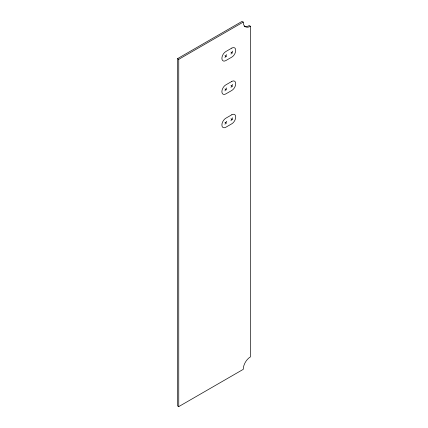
<?xml version="1.0" encoding="UTF-8"?>
<svg xmlns="http://www.w3.org/2000/svg" width="428" height="428" viewBox="0 0 428 428"><rect width="100%" height="100%" fill="white"/><g stroke="black" fill="none" stroke-linecap="round" stroke-linejoin="round"><path stroke-width="0.64" d="M224.951 57.555L226.647 54.607M230.965 54.083L232.666 51.135M224.951 90.886L226.647 87.938M230.965 87.414L232.666 84.466M224.951 124.216L226.647 121.274M230.965 120.744L232.666 117.802M177.545 58.636L242.039 21.4L243.238 22.096A10.208 5.89 -60 0 0 250.455 26.263L250.455 356.866A10.208 5.89 -60 0 0 243.238 369.364L178.749 406.6L177.545 405.905L177.545 58.636L178.749 59.332L243.238 22.096M250.455 26.263L249.251 25.568A10.208 5.89 -60 0 1 244.153 26.071M230.965 52.114L232.666 53.099M224.951 55.587L226.647 56.571M230.965 85.45L232.666 86.429M224.951 88.922L226.647 89.901M230.965 118.781L232.666 119.765M224.951 122.253L226.647 123.237M178.749 59.332L178.749 406.6M231.816 48.091L225.797 51.563A5.527 3.194 -60 0 0 221.891 58.336A5.527 3.194 -60 0 0 225.797 60.594L231.816 57.122A5.527 3.194 -60 0 0 235.721 50.349A5.527 3.194 -60 0 0 231.816 48.091M231.816 81.427L225.797 84.899A5.527 3.194 -60 0 0 221.891 91.667A5.527 3.194 -60 0 0 225.797 93.925L231.816 90.452A5.527 3.194 -60 0 0 235.721 83.685A5.527 3.194 -60 0 0 231.816 81.427M231.816 114.758L225.797 118.23A5.527 3.194 -60 0 0 221.891 125.003A5.527 3.194 -60 0 0 225.797 127.26L231.816 123.788A5.527 3.194 -60 0 0 235.721 117.015A5.527 3.194 -60 0 0 231.816 114.758"/></g></svg>
